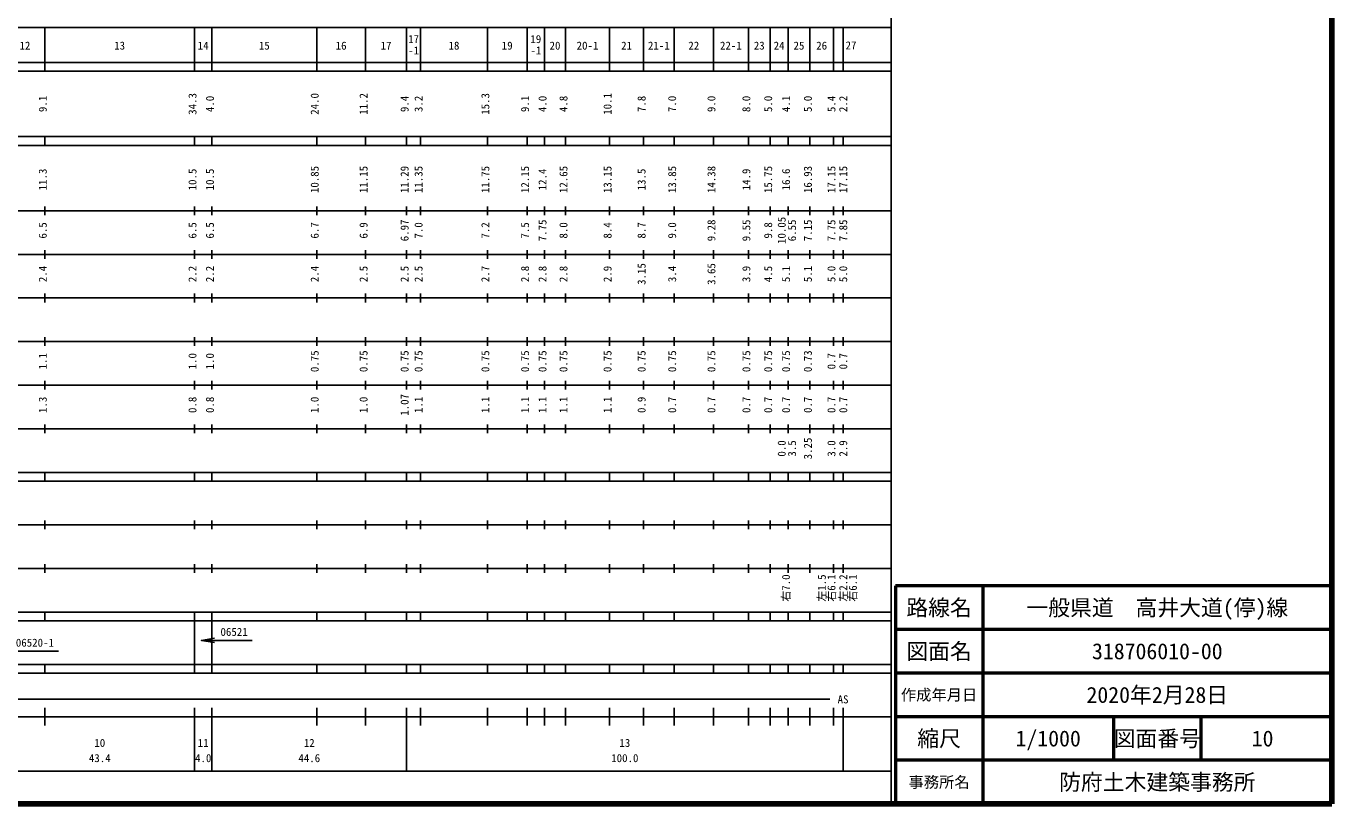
# Model space of a CAD drawing. Units: millimetres on the paper, enlarged 1000 times. Extents: x 40000 to 680000, y 20000 to 380000.
# Drawn here: x 380824 to 680000, y 20000 to 198345 of the extents above; entities that cross this region are included whole.
import ezdxf
from ezdxf.enums import TextEntityAlignment as Align

# ---------------------------------------------------------------- set-up
doc = ezdxf.new("R2010")
doc.units = ezdxf.units.MM
doc.header["$LTSCALE"] = 1000
for name, color, linetype, lineweight in [('M-TTL', 2, 'Continuous', 140), ('M-TTL-BAND', 7, 'Continuous', 25), ('M-TTL-FRAM', 2, 'Continuous', 50), ('M-TTL-LINE', 7, 'Continuous', 50)]:
    doc.layers.add(name, color=color, linetype=linetype, lineweight=lineweight)
doc.layers.add('M-TTL-TXT', color=7, linetype='Continuous')
doc.styles.add('ＭＳ ゴシック', font='')
doc.styles.get('ＭＳ ゴシック').set_extended_font_data('MS Gothic')

# ---------------------------------------------------------------- blocks, each defined once
blk = doc.blocks.new('open_arrow')
at = {"color": 0, "linetype": 'Continuous', "lineweight": -2}
blk.add_lwpolyline([(7.5, 1.25), (0, 0), (7.5, -1.25)], dxfattribs=at)

msp = doc.modelspace()

# ---------------------------------------------------------------- linework, layer by layer
at = {"layer": 'M-TTL'}
for p, q in [((680000, 20000), (680000, 380000)), ((40000, 20000), (680000, 20000))]:
    msp.add_line(p, q, dxfattribs=at)
at = {"layer": 'M-TTL-BAND'}
for p, q in [((579000, 20000), (579000, 370000)), ((68000, 198000), (579000, 198000)), ((385100, 188000), (385100, 198000)), ((419400, 188000), (419400, 198000)), ((423400, 188000), (423400, 198000)), ((447400, 188000), (447400, 198000)), ((458600, 188000), (458600, 198000)), ((468000, 188000), (468000, 198000)), ((471200, 188000), (471200, 198000)), ((486500, 188000), (486500, 198000)), ((495600, 188000), (495600, 198000)), ((499600, 188000), (499600, 198000)), ((504400, 188000), (504400, 198000)), ((514500, 188000), (514500, 198000)), ((522300, 188000), (522300, 198000)), ((529300, 188000), (529300, 198000)), ((538300, 188000), (538300, 198000)), ((546300, 188000), (546300, 198000)), ((551300, 188000), (551300, 198000)), ((555400, 188000), (555400, 198000)), ((560400, 188000), (560400, 198000)), ((565800, 188000), (565800, 198000)), ((568000, 188000), (568000, 198000)), ((40000, 190000), (579000, 190000)), ((40000, 188000), (579000, 188000)), ((40000, 173000), (579000, 173000)), ((40000, 171000), (579000, 171000)), ((385100, 171000), (385100, 173000)), ((419400, 171000), (419400, 173000)), ((423400, 171000), (423400, 173000)), ((447400, 171000), (447400, 173000)), ((458600, 171000), (458600, 173000)), ((468000, 171000), (468000, 173000)), ((471200, 171000), (471200, 173000)), ((486500, 171000), (486500, 173000)), ((495600, 171000), (495600, 173000)), ((499600, 171000), (499600, 173000)), ((504400, 171000), (504400, 173000)), ((514500, 171000), (514500, 173000)), ((522300, 171000), (522300, 173000)), ((529300, 171000), (529300, 173000)), ((538300, 171000), (538300, 173000)), ((546300, 171000), (546300, 173000)), ((551300, 171000), (551300, 173000)), ((555400, 171000), (555400, 173000)), ((560400, 171000), (560400, 173000)), ((565800, 171000), (565800, 173000)), ((568000, 171000), (568000, 173000)), ((40000, 156000), (579000, 156000)), ((385100, 155000), (385100, 157000)), ((419400, 155000), (419400, 157000)), ((423400, 155000), (423400, 157000)), ((447400, 155000), (447400, 157000)), ((458600, 155000), (458600, 157000)), ((468000, 155000), (468000, 157000)), ((471200, 155000), (471200, 157000)), ((486500, 155000), (486500, 157000)), ((495600, 155000), (495600, 157000)), ((499600, 155000), (499600, 157000)), ((504400, 155000), (504400, 157000)), ((514500, 155000), (514500, 157000)), ((522300, 155000), (522300, 157000)), ((529300, 155000), (529300, 157000)), ((538300, 155000), (538300, 157000)), ((546300, 155000), (546300, 157000)), ((551300, 155000), (551300, 157000)), ((555400, 155000), (555400, 157000)), ((560400, 155000), (560400, 157000)), ((565800, 155000), (565800, 157000)), ((568000, 155000), (568000, 157000)), ((385100, 145000), (385100, 147000)), ((419400, 145000), (419400, 147000)), ((423400, 145000), (423400, 147000)), ((447400, 145000), (447400, 147000)), ((458600, 145000), (458600, 147000)), ((468000, 145000), (468000, 147000)), ((471200, 145000), (471200, 147000)), ((486500, 145000), (486500, 147000)), ((495600, 145000), (495600, 147000)), ((499600, 145000), (499600, 147000)), ((504400, 145000), (504400, 147000)), ((514500, 145000), (514500, 147000)), ((522300, 145000), (522300, 147000)), ((529300, 145000), (529300, 147000)), ((538300, 145000), (538300, 147000)), ((546300, 145000), (546300, 147000)), ((551300, 145000), (551300, 147000)), ((555400, 145000), (555400, 147000)), ((560400, 145000), (560400, 147000)), ((565800, 145000), (565800, 147000)), ((568000, 145000), (568000, 147000)), ((46000, 146000), (579000, 146000)), ((52000, 136000), (579000, 136000)), ((385100, 135000), (385100, 137000)), ((419400, 135000), (419400, 137000)), ((423400, 135000), (423400, 137000)), ((447400, 135000), (447400, 137000)), ((458600, 135000), (458600, 137000)), ((468000, 135000), (468000, 137000)), ((471200, 135000), (471200, 137000)), ((486500, 135000), (486500, 137000)), ((495600, 135000), (495600, 137000)), ((499600, 135000), (499600, 137000)), ((504400, 135000), (504400, 137000)), ((514500, 135000), (514500, 137000)), ((522300, 135000), (522300, 137000)), ((529300, 135000), (529300, 137000)), ((538300, 135000), (538300, 137000)), ((546300, 135000), (546300, 137000)), ((551300, 135000), (551300, 137000)), ((555400, 135000), (555400, 137000)), ((560400, 135000), (560400, 137000)), ((565800, 135000), (565800, 137000)), ((568000, 135000), (568000, 137000)), ((46000, 126000), (579000, 126000)), ((385100, 125000), (385100, 127000)), ((419400, 125000), (419400, 127000)), ((423400, 125000), (423400, 127000)), ((447400, 125000), (447400, 127000)), ((458600, 125000), (458600, 127000)), ((468000, 125000), (468000, 127000)), ((471200, 125000), (471200, 127000)), ((486500, 125000), (486500, 127000)), ((495600, 125000), (495600, 127000)), ((499600, 125000), (499600, 127000)), ((504400, 125000), (504400, 127000)), ((514500, 125000), (514500, 127000)), ((522300, 125000), (522300, 127000)), ((529300, 125000), (529300, 127000)), ((538300, 125000), (538300, 127000)), ((546300, 125000), (546300, 127000)), ((551300, 125000), (551300, 127000)), ((555400, 125000), (555400, 127000)), ((560400, 125000), (560400, 127000)), ((565800, 125000), (565800, 127000)), ((568000, 125000), (568000, 127000)), ((385100, 115000), (385100, 117000)), ((419400, 115000), (419400, 117000)), ((423400, 115000), (423400, 117000)), ((447400, 115000), (447400, 117000)), ((458600, 115000), (458600, 117000)), ((468000, 115000), (468000, 117000)), ((471200, 115000), (471200, 117000)), ((486500, 115000), (486500, 117000)), ((495600, 115000), (495600, 117000)), ((499600, 115000), (499600, 117000)), ((504400, 115000), (504400, 117000)), ((514500, 115000), (514500, 117000)), ((522300, 115000), (522300, 117000)), ((529300, 115000), (529300, 117000)), ((538300, 115000), (538300, 117000)), ((546300, 115000), (546300, 117000)), ((551300, 115000), (551300, 117000)), ((555400, 115000), (555400, 117000)), ((560400, 115000), (560400, 117000)), ((565800, 115000), (565800, 117000)), ((568000, 115000), (568000, 117000)), ((52000, 116000), (579000, 116000)), ((46000, 106000), (579000, 106000)), ((385100, 105000), (385100, 107000)), ((419400, 105000), (419400, 107000)), ((423400, 105000), (423400, 107000)), ((447400, 105000), (447400, 107000)), ((458600, 105000), (458600, 107000)), ((468000, 105000), (468000, 107000)), ((471200, 105000), (471200, 107000)), ((486500, 105000), (486500, 107000)), ((495600, 105000), (495600, 107000)), ((499600, 105000), (499600, 107000)), ((504400, 105000), (504400, 107000)), ((514500, 105000), (514500, 107000)), ((522300, 105000), (522300, 107000)), ((529300, 105000), (529300, 107000)), ((538300, 105000), (538300, 107000)), ((546300, 105000), (546300, 107000)), ((551300, 105000), (551300, 107000)), ((555400, 105000), (555400, 107000)), ((560400, 105000), (560400, 107000)), ((565800, 105000), (565800, 107000)), ((568000, 105000), (568000, 107000)), ((40000, 96000), (579000, 96000)), ((385100, 94000), (385100, 96000)), ((419400, 94000), (419400, 96000)), ((423400, 94000), (423400, 96000)), ((447400, 94000), (447400, 96000)), ((458600, 94000), (458600, 96000)), ((468000, 94000), (468000, 96000)), ((471200, 94000), (471200, 96000)), ((486500, 94000), (486500, 96000)), ((495600, 94000), (495600, 96000)), ((499600, 94000), (499600, 96000)), ((504400, 94000), (504400, 96000)), ((514500, 94000), (514500, 96000)), ((522300, 94000), (522300, 96000)), ((529300, 94000), (529300, 96000)), ((538300, 94000), (538300, 96000)), ((546300, 94000), (546300, 96000)), ((551300, 94000), (551300, 96000)), ((555400, 94000), (555400, 96000)), ((560400, 94000), (560400, 96000)), ((565800, 94000), (565800, 96000)), ((568000, 94000), (568000, 96000)), ((40000, 94000), (579000, 94000)), ((49000, 84000), (579000, 84000)), ((385100, 83000), (385100, 85000)), ((419400, 83000), (419400, 85000)), ((423400, 83000), (423400, 85000)), ((447400, 83000), (447400, 85000)), ((458600, 83000), (458600, 85000)), ((468000, 83000), (468000, 85000)), ((471200, 83000), (471200, 85000)), ((486500, 83000), (486500, 85000)), ((495600, 83000), (495600, 85000)), ((499600, 83000), (499600, 85000)), ((504400, 83000), (504400, 85000)), ((514500, 83000), (514500, 85000)), ((522300, 83000), (522300, 85000)), ((529300, 83000), (529300, 85000)), ((538300, 83000), (538300, 85000)), ((546300, 83000), (546300, 85000)), ((551300, 83000), (551300, 85000)), ((555400, 83000), (555400, 85000)), ((560400, 83000), (560400, 85000)), ((565800, 83000), (565800, 85000)), ((568000, 83000), (568000, 85000)), ((385100, 73000), (385100, 75000)), ((419400, 73000), (419400, 75000)), ((423400, 73000), (423400, 75000)), ((447400, 73000), (447400, 75000)), ((458600, 73000), (458600, 75000)), ((468000, 73000), (468000, 75000)), ((471200, 73000), (471200, 75000)), ((486500, 73000), (486500, 75000)), ((495600, 73000), (495600, 75000)), ((499600, 73000), (499600, 75000)), ((504400, 73000), (504400, 75000)), ((514500, 73000), (514500, 75000)), ((522300, 73000), (522300, 75000)), ((529300, 73000), (529300, 75000)), ((538300, 73000), (538300, 75000)), ((546300, 73000), (546300, 75000)), ((551300, 73000), (551300, 75000)), ((555400, 73000), (555400, 75000)), ((560400, 73000), (560400, 75000)), ((565800, 73000), (565800, 75000)), ((568000, 73000), (568000, 75000)), ((40000, 74000), (579000, 74000)), ((40000, 64000), (579000, 64000)), ((385100, 62000), (385100, 64000)), ((419400, 62000), (419400, 64000)), ((423400, 62000), (423400, 64000)), ((447400, 62000), (447400, 64000)), ((458600, 62000), (458600, 64000)), ((468000, 62000), (468000, 64000)), ((471200, 62000), (471200, 64000)), ((486500, 62000), (486500, 64000)), ((495600, 62000), (495600, 64000)), ((499600, 62000), (499600, 64000)), ((504400, 62000), (504400, 64000)), ((514500, 62000), (514500, 64000)), ((522300, 62000), (522300, 64000)), ((529300, 62000), (529300, 64000)), ((538300, 62000), (538300, 64000)), ((546300, 62000), (546300, 64000)), ((551300, 62000), (551300, 64000)), ((555400, 62000), (555400, 64000)), ((560400, 62000), (560400, 64000)), ((565800, 62000), (565800, 64000)), ((568000, 62000), (568000, 64000)), ((40000, 62000), (579000, 62000)), ((419400, 52000), (419400, 62000)), ((423400, 52000), (423400, 62000)), ((420991, 57472), (432608, 57472)), ((372087, 55005), (388218, 55005)), ((40000, 52000), (579000, 52000)), ((385100, 50000), (385100, 52000)), ((419400, 50000), (419400, 52000)), ((423400, 50000), (423400, 52000)), ((447400, 50000), (447400, 52000)), ((458600, 50000), (458600, 52000)), ((468000, 50000), (468000, 52000)), ((471200, 50000), (471200, 52000)), ((486500, 50000), (486500, 52000)), ((495600, 50000), (495600, 52000)), ((499600, 50000), (499600, 52000)), ((504400, 50000), (504400, 52000)), ((514500, 50000), (514500, 52000)), ((522300, 50000), (522300, 52000)), ((529300, 50000), (529300, 52000)), ((538300, 50000), (538300, 52000)), ((546300, 50000), (546300, 52000)), ((551300, 50000), (551300, 52000)), ((555400, 50000), (555400, 52000)), ((560400, 50000), (560400, 52000)), ((565800, 50000), (565800, 52000)), ((568000, 50000), (568000, 52000)), ((40000, 50000), (579000, 50000)), ((71000, 44000), (565000, 44000)), ((385100, 38000), (385100, 42000)), ((419400, 27500), (419400, 42000)), ((423400, 27500), (423400, 42000)), ((447400, 38000), (447400, 42000)), ((458600, 38000), (458600, 42000)), ((468000, 27500), (468000, 42000)), ((471200, 38000), (471200, 42000)), ((486500, 38000), (486500, 42000)), ((495600, 38000), (495600, 42000)), ((499600, 38000), (499600, 42000)), ((504400, 38000), (504400, 42000)), ((514500, 38000), (514500, 42000)), ((522300, 38000), (522300, 42000)), ((529300, 38000), (529300, 42000)), ((538300, 38000), (538300, 42000)), ((546300, 38000), (546300, 42000)), ((551300, 38000), (551300, 42000)), ((555400, 38000), (555400, 42000)), ((560400, 38000), (560400, 42000)), ((565800, 38000), (565800, 42000)), ((568000, 27500), (568000, 42000)), ((40000, 40000), (579000, 40000)), ((68000, 27500), (579000, 27500))]:
    msp.add_line(p, q, dxfattribs=at)
at = {"layer": 'M-TTL-FRAM'}
for p, q in [((680000, 70000), (580000, 70000)), ((580000, 70000), (580000, 20000))]:
    msp.add_line(p, q, dxfattribs=at)
at = {"layer": 'M-TTL-LINE'}
for p, q in [((600000, 70000), (600000, 20000)), ((680000, 60000), (580000, 60000)), ((680000, 50000), (580000, 50000)), ((680000, 40000), (580000, 40000)), ((630000, 40000), (630000, 30000)), ((650000, 40000), (650000, 30000)), ((680000, 30000), (580000, 30000))]:
    msp.add_line(p, q, dxfattribs=at)

# ---------------------------------------------------------------- block references
at = {"layer": 'M-TTL-BAND', "xscale": 400, "yscale": 400}
msp.add_blockref('open_arrow', (420991, 57472), dxfattribs=at)

# ---------------------------------------------------------------- texts
at = {"layer": 'M-TTL-BAND', "style": 'ＭＳ ゴシック'}
for s, p in [('12', (380550, 192405)), ('13', (402250, 192405)), ('14', (421400, 192405)), ('15', (435400, 192405)), ('16', (453000, 192405)), ('17', (463300, 192405)), ('17', (469600, 193905)), ('18', (478850, 192405)), ('19', (491050, 192405)), ('19', (497600, 193905)), ('20', (502000, 192405)), ('20-1', (509450, 192405)), ('21', (518400, 192405)), ('21-1', (525800, 192405)), ('22', (533800, 192405)), ('22-1', (542300, 192405)), ('23', (548800, 192405)), ('24', (553350, 192405)), ('25', (557900, 192405)), ('26', (563100, 192405)), ('27', (569823, 192458)), ('-1', (469600, 191294)), ('-1', (497600, 191294)), ('AS', (568000, 42500)), ('10', (397700, 32523)), ('11', (421400, 32523)), ('12', (445700, 32523)), ('13', (518000, 32523)), ('43.4', (397700, 29033)), ('4.0', (421400, 29033)), ('44.6', (445700, 29033)), ('100.0', (518000, 29033))]:
    msp.add_text(s, height=1833, dxfattribs=at).set_placement(p, align=Align.BOTTOM_CENTER)
for s, p in [('34.3', (420400, 180500)), ('24.0', (448400, 180500)), ('11.2', (459600, 180500)), ('15.3', (487500, 180500)), ('10.1', (515500, 180500)), ('9.1', (386100, 180500)), ('4.0', (424400, 180500)), ('9.4', (469000, 180500)), ('3.2', (472200, 180500)), ('9.1', (496600, 180500)), ('4.0', (500600, 180500)), ('4.8', (505400, 180500)), ('7.8', (523300, 180500)), ('7.0', (530300, 180500)), ('9.0', (539300, 180500)), ('8.0', (547300, 180500)), ('5.0', (552300, 180500)), ('4.1', (556400, 180500)), ('5.0', (561400, 180500)), ('5.4', (566800, 180500)), ('2.2', (569500, 180500)), ('11.3', (386100, 163174)), ('10.5', (420400, 163174)), ('10.5', (424400, 163174)), ('10.85', (448400, 163174)), ('11.15', (459600, 163174)), ('11.29', (469000, 163174)), ('11.35', (472200, 163174)), ('11.75', (487500, 163174)), ('12.15', (496600, 163174)), ('12.4', (500600, 163174)), ('12.65', (505400, 163174)), ('13.15', (515500, 163174)), ('13.5', (523300, 163174)), ('13.85', (530300, 163174)), ('14.38', (539300, 163174)), ('14.9', (547300, 163174)), ('15.75', (552300, 163174)), ('16.6', (556400, 163174)), ('16.93', (561400, 163174)), ('17.15', (566800, 163174)), ('17.15', (569500, 163174)), ('6.5', (386100, 151500)), ('6.5', (420400, 151500)), ('6.5', (424400, 151500)), ('6.7', (448400, 151500)), ('6.9', (459600, 151500)), ('6.97', (469000, 151500)), ('7.0', (472200, 151500)), ('7.2', (487500, 151500)), ('7.5', (496600, 151500)), ('7.75', (500600, 151500)), ('8.0', (505400, 151500)), ('8.4', (515500, 151500)), ('8.7', (523300, 151500)), ('9.0', (530300, 151500)), ('9.28', (539300, 151500)), ('9.55', (547300, 151500)), ('9.8', (552300, 151500)), ('10.05', (555400, 151500)), ('6.55', (557770, 151500)), ('7.15', (561400, 151500)), ('7.75', (566800, 151500)), ('7.85', (569500, 151500)), ('3.15', (523300, 141500)), ('3.65', (539300, 141500)), ('2.4', (386100, 141500)), ('2.2', (420400, 141500)), ('2.2', (424400, 141500)), ('2.4', (448400, 141500)), ('2.5', (459600, 141500)), ('2.5', (469000, 141500)), ('2.5', (472200, 141500)), ('2.7', (487500, 141500)), ('2.8', (496600, 141500)), ('2.8', (500600, 141500)), ('2.8', (505400, 141500)), ('2.9', (515500, 141500)), ('3.4', (530300, 141500)), ('3.9', (547300, 141500)), ('4.5', (552300, 141500)), ('5.1', (556400, 141500)), ('5.1', (561400, 141500)), ('5.0', (566800, 141500)), ('5.0', (569500, 141500)), ('1.1', (386100, 121500)), ('1.0', (420400, 121500)), ('1.0', (424400, 121500)), ('0.75', (448400, 121500)), ('0.75', (459600, 121500)), ('0.75', (469000, 121500)), ('0.75', (472200, 121500)), ('0.75', (487500, 121500)), ('0.75', (496600, 121500)), ('0.75', (500600, 121500)), ('0.75', (505400, 121500)), ('0.75', (515500, 121500)), ('0.75', (523300, 121500)), ('0.75', (530300, 121500)), ('0.75', (539300, 121500)), ('0.75', (547300, 121500)), ('0.75', (552300, 121500)), ('0.75', (556400, 121500)), ('0.73', (561400, 121500)), ('0.7', (566800, 121500)), ('0.7', (569500, 121500)), ('1.07', (469000, 111500)), ('1.3', (386100, 111500)), ('0.8', (420400, 111500)), ('0.8', (424400, 111500)), ('1.0', (448400, 111500)), ('1.0', (459600, 111500)), ('1.1', (472200, 111500)), ('1.1', (487500, 111500)), ('1.1', (496600, 111500)), ('1.1', (500600, 111500)), ('1.1', (505400, 111500)), ('1.1', (515500, 111500)), ('0.9', (523300, 111500)), ('0.7', (530300, 111500)), ('0.7', (539300, 111500)), ('0.7', (547300, 111500)), ('0.7', (552300, 111500)), ('0.7', (556400, 111500)), ('0.7', (561400, 111500)), ('0.7', (566800, 111500)), ('0.7', (569500, 111500)), ('0.0', (555400, 101500)), ('3.5', (557770, 101500)), ('3.25', (561400, 101500)), ('3.0', (566800, 101500)), ('2.9', (569500, 101500)), ('右7.0', (556400, 69500)), ('左1.5', (564600, 69500)), ('右6.1', (566800, 69500)), ('左2.2', (569500, 69500)), ('右6.1', (571700, 69500))]:
    msp.add_text(s, height=1833, rotation=90, dxfattribs=at).set_placement(p, align=Align.BOTTOM_CENTER)
for s, p in [('06521', (425358, 57972)), ('06520-1', (378468, 55505))]:
    msp.add_text(s, height=1833, dxfattribs=at).set_placement(p, align=Align.BOTTOM_LEFT)
at = {"layer": 'M-TTL-TXT', "style": 'ＭＳ ゴシック'}
for s, height, p in [('路線名', 3666, (590000, 65000)), ('路線名', 3666, (590000, 65000)), ('一般県道\u3000高井大道(停)線', 3666, (640000, 65000)), ('図面名', 3666, (590000, 55000)), ('図面名', 3666, (590000, 55000)), ('318706010-00', 3666, (640000, 55000)), ('作成年月日', 2566, (590000, 45000)), ('作成年月日', 2566, (590000, 45000)), ('2020年2月28日', 3666, (640000, 45000)), ('縮尺', 3666, (590000, 35000)), ('縮尺', 3666, (590000, 35000)), ('1/1000', 3666, (615000, 35000)), ('図面番号', 3666, (640000, 35000)), ('図面番号', 3666, (640000, 35000)), ('10', 3666, (664125, 35000)), ('防府土木建築事務所', 3666, (640000, 25000)), ('事務所名', 2566, (590000, 25000)), ('事務所名', 2566, (590000, 25000))]:
    msp.add_text(s, height=height, dxfattribs=at).set_placement(p, align=Align.MIDDLE_CENTER)

doc.saveas('drawing.dxf')
